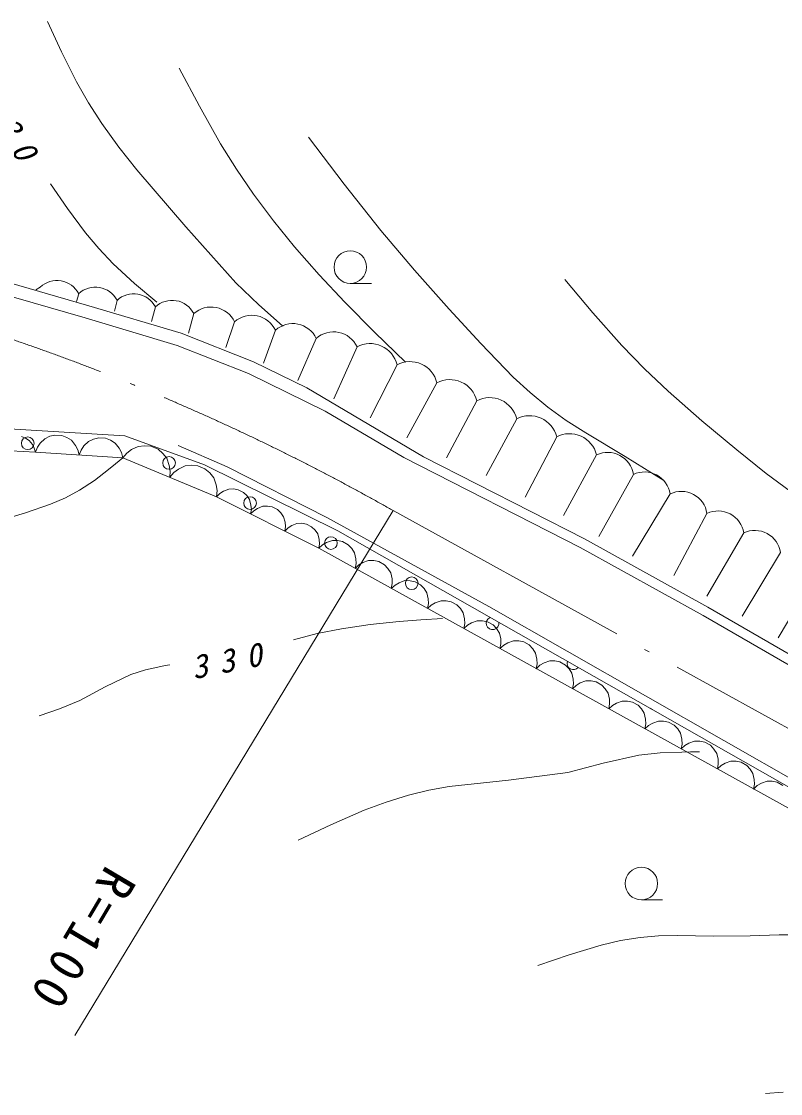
# Model space of a CAD drawing. Units: millimetres, scale not verified. Extents: x 49396 to 689396, y 4676 to 364676.
# Drawn here: x 141172 to 176859, y 238182 to 288577 of the extents above; entities that cross this region are included whole.
import ezdxf

# ---------------------------------------------------------------- set-up
doc = ezdxf.new("R2010")
doc.units = ezdxf.units.MM
doc.header["$LTSCALE"] = 1000
doc.linetypes.add('LONG_DASHED_DOTTED', pattern=[15.25, 12, -1.5, 0.25, -1.5])
doc.layers.add('S-SUV', color=7, linetype='Continuous', lineweight=13)
doc.styles.add('ＭＳ ゴシック', font='')
doc.styles.get('ＭＳ ゴシック').set_extended_font_data('MS Gothic')

msp = doc.modelspace()

# ---------------------------------------------------------------- linework, layer by layer
at = {"layer": 'S-SUV'}
for p, q in [((142401, 288577), (143049, 287145)), ((143049, 287145), (143754, 285732)), ((148594, 286388), (149536, 284591)), ((143754, 285732), (144322, 284747)), ((144322, 284747), (144948, 283783)), ((149536, 284591), (150531, 282825)), ((144948, 283783), (145751, 282671)), ((150531, 282825), (151278, 281632)), ((154663, 283135), (156337, 280927)), ((145751, 282671), (146601, 281597)), ((146601, 281597), (148902, 278925)), ((151278, 281632), (152081, 280463)), ((142538, 280947), (143333, 279782)), ((156337, 280927), (158062, 278751)), ((152081, 280463), (153022, 279206)), ((143333, 279782), (144183, 278642)), ((153022, 279206), (154011, 277986)), ((148902, 278925), (151256, 276283)), ((158062, 278751), (159644, 276887)), ((144183, 278642), (144806, 277900)), ((135570, 277741), (144337, 275216)), ((144806, 277900), (145480, 277191)), ((154011, 277986), (155167, 276661)), ((145480, 277191), (146488, 276266)), ((159644, 276887), (161281, 275052)), ((144168, 274640), (137383, 276594)), ((146488, 276266), (147544, 275374)), ((151256, 276283), (152332, 275256)), ((155167, 276661), (156367, 275376)), ((156633, 276265), (157628, 276265)), ((166717, 276448), (168034, 274875)), ((142059, 276090), (141856, 275958)), ((143863, 275779), (143768, 275420)), ((144337, 275216), (148685, 273917)), ((145666, 275467), (145539, 274962)), ((152332, 275256), (153451, 274271)), ((156367, 275376), (157783, 273954)), ((147469, 275156), (147291, 274465)), ((149272, 274845), (149023, 273927)), ((161281, 275052), (162766, 273433)), ((168034, 274875), (169401, 273337)), ((148488, 273350), (144168, 274640)), ((151192, 274455), (150775, 273250)), ((153451, 274271), (153459, 274264)), ((153459, 274264), (153474, 274251)), ((148685, 273917), (152086, 272572)), ((153111, 274066), (152547, 272514)), ((155031, 273677), (154159, 271698)), ((157783, 273954), (159229, 272562)), ((151843, 272022), (148488, 273350)), ((156951, 273288), (155851, 270842)), ((162766, 273433), (164296, 271855)), ((169401, 273337), (170468, 272244)), ((152086, 272572), (154583, 271349)), ((158828, 272440), (157565, 269937)), ((170468, 272244), (171578, 271193)), ((155457, 270252), (151843, 272022)), ((164296, 271855), (165081, 271129)), ((154583, 271349), (160078, 268106)), ((160704, 271593), (159297, 269002)), ((165081, 271129), (165911, 270445)), ((171578, 271193), (173163, 269798)), ((162581, 270745), (161148, 268066)), ((159144, 268077), (155457, 270252)), ((165911, 270445), (166785, 269820)), ((164457, 269898), (163019, 267230)), ((166785, 269820), (167704, 269239)), ((173163, 269798), (174797, 268440)), ((137995, 269576), (146036, 269098)), ((142749, 269137), (142502, 269075)), ((143067, 269117), (142749, 269137)), ((143304, 269025), (143067, 269117)), ((167704, 269239), (169547, 268132)), ((141361, 268987), (141171, 269060)), ((141536, 268877), (141361, 268987)), ((141686, 268687), (141536, 268877)), ((141775, 268520), (141686, 268687)), ((142054, 268752), (141923, 268559)), ((142268, 268965), (142054, 268752)), ((142502, 269075), (142268, 268965)), ((143523, 268887), (143304, 269025)), ((143709, 268648), (143523, 268887)), ((143820, 268440), (143709, 268648)), ((144110, 268623), (143979, 268430)), ((144324, 268837), (144110, 268623)), ((144558, 268946), (144324, 268837)), ((144805, 269008), (144558, 268946)), ((145123, 268988), (144805, 269008)), ((145360, 268896), (145123, 268988)), ((145579, 268759), (145360, 268896)), ((145765, 268520), (145579, 268759)), ((146036, 269098), (149781, 267740)), ((146961, 268633), (146664, 268602)), ((147254, 268608), (146961, 268633)), ((147596, 268466), (147254, 268608)), ((148546, 268648), (150841, 267638)), ((166334, 269050), (164851, 266215)), ((141826, 268327), (138533, 268522)), ((141826, 268327), (141775, 268520)), ((141923, 268559), (141826, 268327)), ((145938, 268070), (141826, 268327)), ((143882, 268199), (143820, 268440)), ((143979, 268430), (143882, 268199)), ((145876, 268312), (145765, 268520)), ((145938, 268070), (145876, 268312)), ((146132, 268287), (145938, 268070)), ((146348, 268449), (146132, 268287)), ((146664, 268602), (146348, 268449)), ((147820, 268275), (147596, 268466)), ((148007, 268042), (147820, 268275)), ((160078, 268106), (167645, 264254)), ((168211, 268203), (166662, 265359)), ((169547, 268132), (171366, 266994)), ((174797, 268440), (176183, 267334)), ((145266, 267513), (145599, 267787)), ((145599, 267787), (145938, 268070)), ((150344, 266235), (145938, 268070)), ((148121, 267710), (148007, 268042)), ((148164, 267440), (148121, 267710)), ((148867, 267684), (148551, 267531)), ((149164, 267715), (148867, 267684)), ((149457, 267690), (149164, 267715)), ((149799, 267548), (149457, 267690)), ((149781, 267740), (156049, 264636)), ((150841, 267638), (155522, 265252)), ((167433, 263857), (159144, 268077)), ((144601, 267002), (145266, 267513)), ((148141, 267153), (148164, 267440)), ((148335, 267369), (148141, 267153)), ((148551, 267531), (148335, 267369)), ((150023, 267357), (149799, 267548)), ((150210, 267124), (150023, 267357)), ((150324, 266792), (150210, 267124)), ((169940, 267286), (168315, 264363)), ((176183, 267334), (177611, 266272)), ((143906, 266544), (144601, 267002)), ((150367, 266522), (150324, 266792)), ((150917, 266594), (150672, 266497)), ((151142, 266602), (150917, 266594)), ((151360, 266567), (151142, 266602)), ((142543, 265889), (143239, 266190)), ((143239, 266190), (143906, 266544)), ((150344, 266235), (150367, 266522)), ((150501, 266387), (150344, 266235)), ((155153, 263812), (150344, 266235)), ((150672, 266497), (150501, 266387)), ((151609, 266442), (151360, 266567)), ((151767, 266287), (151609, 266442)), ((151895, 266102), (151767, 266287)), ((151962, 265846), (151895, 266102)), ((171670, 266370), (169891, 263450)), ((141356, 265477), (142543, 265889)), ((158647, 265583), (143675, 240908)), ((151947, 265427), (151980, 265642)), ((151980, 265642), (151962, 265846)), ((152275, 265689), (152104, 265579)), ((152520, 265787), (152275, 265689)), ((152745, 265794), (152520, 265787)), ((152964, 265759), (152745, 265794)), ((153212, 265634), (152964, 265759)), ((153370, 265479), (153212, 265634)), ((140159, 265125), (141356, 265477)), ((152104, 265579), (151947, 265427)), ((153498, 265294), (153370, 265479)), ((153566, 265039), (153498, 265294)), ((155522, 265252), (163140, 261075)), ((173399, 265453), (171842, 262535)), ((153550, 264619), (153583, 264834)), ((153707, 264771), (153550, 264619)), ((153583, 264834), (153566, 265039)), ((153878, 264881), (153707, 264771)), ((154123, 264979), (153878, 264881)), ((154348, 264986), (154123, 264979)), ((154567, 264951), (154348, 264986)), ((154815, 264826), (154567, 264951)), ((154973, 264671), (154815, 264826)), ((155101, 264486), (154973, 264671)), ((156049, 264636), (179437, 251345)), ((155169, 264231), (155101, 264486)), ((155186, 264026), (155169, 264231)), ((155520, 264082), (155330, 263970)), ((155790, 264177), (155520, 264082)), ((156034, 264175), (155790, 264177)), ((156269, 264128), (156034, 264175)), ((156533, 263982), (156269, 264128)), ((167645, 264254), (173444, 261041)), ((175129, 264536), (173395, 261559)), ((155153, 263812), (155186, 264026)), ((155330, 263970), (155153, 263812)), ((178996, 250611), (155153, 263812)), ((156698, 263808), (156533, 263982)), ((156829, 263602), (156698, 263808)), ((156891, 263322), (156829, 263602)), ((173222, 260649), (167433, 263857)), ((176858, 263620), (175047, 260624)), ((156857, 262869), (156901, 263100)), ((156901, 263100), (156891, 263322)), ((157223, 263139), (157033, 263027)), ((157493, 263234), (157223, 263139)), ((157737, 263232), (157493, 263234)), ((157972, 263186), (157737, 263232)), ((158236, 263039), (157972, 263186)), ((157033, 263027), (156857, 262869)), ((158401, 262865), (158236, 263039)), ((158532, 262659), (158401, 262865)), ((158594, 262380), (158532, 262659)), ((178588, 262703), (176739, 259608)), ((158560, 261926), (158604, 262157)), ((158736, 262084), (158560, 261926)), ((158604, 262157), (158594, 262380)), ((158926, 262196), (158736, 262084)), ((159196, 262291), (158926, 262196)), ((159440, 262290), (159196, 262291)), ((159675, 262243), (159440, 262290)), ((159939, 262096), (159675, 262243)), ((160104, 261922), (159939, 262096)), ((160235, 261716), (160104, 261922)), ((160297, 261437), (160235, 261716)), ((160263, 260983), (160307, 261214)), ((160439, 261141), (160263, 260983)), ((160307, 261214), (160297, 261437)), ((160629, 261253), (160439, 261141)), ((160899, 261348), (160629, 261253)), ((161143, 261347), (160899, 261348)), ((161378, 261300), (161143, 261347)), ((161642, 261154), (161378, 261300)), ((161807, 260979), (161642, 261154)), ((163140, 261075), (177872, 252677)), ((161938, 260773), (161807, 260979)), ((162000, 260494), (161938, 260773)), ((178385, 257662), (173222, 260649)), ((173444, 261041), (181001, 256669)), ((156221, 260034), (157572, 260231)), ((157572, 260231), (158936, 260369)), ((158936, 260369), (159946, 260447)), ((159946, 260447), (160959, 260515)), ((161966, 260040), (162010, 260271)), ((162142, 260198), (161966, 260040)), ((162010, 260271), (162000, 260494)), ((162332, 260310), (162142, 260198)), ((162602, 260405), (162332, 260310)), ((162846, 260404), (162602, 260405)), ((163081, 260357), (162846, 260404)), ((163345, 260211), (163081, 260357)), ((163510, 260036), (163345, 260211)), ((153963, 259512), (155081, 259802)), ((155081, 259802), (156221, 260034)), ((163641, 259830), (163510, 260036)), ((163703, 259551), (163641, 259830)), ((163713, 259328), (163703, 259551)), ((163669, 259097), (163713, 259328)), ((163845, 259255), (163669, 259097)), ((164035, 259367), (163845, 259255)), ((164305, 259462), (164035, 259367)), ((164549, 259461), (164305, 259462)), ((164784, 259414), (164549, 259461)), ((165048, 259268), (164784, 259414)), ((165213, 259093), (165048, 259268)), ((165344, 258887), (165213, 259093)), ((165406, 258608), (165344, 258887)), ((165416, 258385), (165406, 258608)), ((146317, 257884), (147003, 258098)), ((147003, 258098), (147719, 258259)), ((147719, 258259), (147935, 258298)), ((147935, 258298), (148152, 258334)), ((165372, 258154), (165416, 258385)), ((165548, 258312), (165372, 258154)), ((165738, 258424), (165548, 258312)), ((166008, 258519), (165738, 258424)), ((166252, 258518), (166008, 258519)), ((166487, 258471), (166252, 258518)), ((166751, 258325), (166487, 258471)), ((166916, 258150), (166751, 258325)), ((167047, 257944), (166916, 258150)), ((145102, 257297), (146317, 257884)), ((167109, 257665), (167047, 257944)), ((167119, 257442), (167109, 257665)), ((167711, 257576), (167441, 257481)), ((167955, 257575), (167711, 257576)), ((168190, 257528), (167955, 257575)), ((168454, 257382), (168190, 257528)), ((143910, 256655), (145102, 257297)), ((167075, 257211), (167119, 257442)), ((167251, 257369), (167075, 257211)), ((167441, 257481), (167251, 257369)), ((168619, 257207), (168454, 257382)), ((168750, 257001), (168619, 257207)), ((142967, 256270), (143910, 256655)), ((168812, 256722), (168750, 257001)), ((168822, 256499), (168812, 256722)), ((169144, 256538), (168954, 256426)), ((169414, 256634), (169144, 256538)), ((169658, 256632), (169414, 256634)), ((169893, 256585), (169658, 256632)), ((170157, 256439), (169893, 256585)), ((142009, 255943), (142967, 256270)), ((168778, 256268), (168822, 256499)), ((168954, 256426), (168778, 256268)), ((170322, 256264), (170157, 256439)), ((170453, 256058), (170322, 256264)), ((170515, 255779), (170453, 256058)), ((170481, 255325), (170525, 255556)), ((170525, 255556), (170515, 255779)), ((170847, 255595), (170657, 255483)), ((171117, 255691), (170847, 255595)), ((171361, 255689), (171117, 255691)), ((171596, 255642), (171361, 255689)), ((171860, 255496), (171596, 255642)), ((170657, 255483), (170481, 255325)), ((172025, 255321), (171860, 255496)), ((172156, 255115), (172025, 255321)), ((172218, 254836), (172156, 255115)), ((172184, 254382), (172228, 254613)), ((172360, 254540), (172184, 254382)), ((172228, 254613), (172218, 254836)), ((172550, 254652), (172360, 254540)), ((172820, 254748), (172550, 254652)), ((173064, 254746), (172820, 254748)), ((173299, 254699), (173064, 254746)), ((173563, 254553), (173299, 254699)), ((173728, 254378), (173563, 254553)), ((168514, 253710), (170192, 254094)), ((170192, 254094), (171195, 254194)), ((171195, 254194), (172218, 254236)), ((172218, 254236), (172631, 254243)), ((172631, 254243), (173045, 254249)), ((173859, 254172), (173728, 254378)), ((173921, 253893), (173859, 254172)), ((166854, 253269), (168514, 253710)), ((173887, 253439), (173931, 253671)), ((174063, 253597), (173887, 253439)), ((173931, 253671), (173921, 253893)), ((174253, 253709), (174063, 253597)), ((174523, 253805), (174253, 253709)), ((174767, 253803), (174523, 253805)), ((175002, 253756), (174767, 253803)), ((175266, 253610), (175002, 253756)), ((175431, 253435), (175266, 253610)), ((164070, 252917), (166854, 253269)), ((175562, 253230), (175431, 253435)), ((175624, 252950), (175562, 253230)), ((160316, 252448), (161278, 252623)), ((161278, 252623), (164070, 252917)), ((175590, 252496), (175634, 252728)), ((175766, 252655), (175590, 252496)), ((175634, 252728), (175624, 252950)), ((175956, 252766), (175766, 252655)), ((176226, 252862), (175956, 252766)), ((176470, 252860), (176226, 252862)), ((176705, 252813), (176470, 252860)), ((176969, 252667), (176705, 252813)), ((158313, 251885), (159375, 252215)), ((159375, 252215), (160316, 252448)), ((155713, 250820), (157281, 251501)), ((157281, 251501), (158313, 251885)), ((154180, 250088), (155713, 250820)), ((170316, 247290), (171311, 247290)), ((169329, 245369), (170253, 245524)), ((170253, 245524), (171115, 245598)), ((171115, 245598), (171992, 245613)), ((171992, 245613), (173715, 245573)), ((173715, 245573), (175435, 245593)), ((175435, 245593), (176800, 245646)), ((176800, 245646), (178167, 245640)), ((166918, 244708), (168424, 245157)), ((168424, 245157), (169329, 245369)), ((165442, 244207), (166918, 244708)), ((176150, 238182), (176980, 238244))]:
    msp.add_line(p, q, dxfattribs=at)
at = {"layer": 'S-SUV', "linetype": 'LONG_DASHED_DOTTED'}
msp.add_line((158647, 265583), (187772, 249517), dxfattribs=at)
at = {"layer": 'S-SUV'}
for centre, radius in [((156633, 277030), 765), ((141471, 268750), 298), ((148115, 267824), 298), ((151917, 265940), 298), ((155718, 264056), 298), ((159519, 262172), 298), ((170316, 248055), 765)]:
    msp.add_circle(centre, radius, dxfattribs=at)
at = {"layer": 'S-SUV', "linetype": 'LONG_DASHED_DOTTED'}
msp.add_arc((106679, 173887), 105399, 60.45852, 79.40257, dxfattribs=at)
at = {"layer": 'S-SUV'}
for centre, radius, start, end in [((142844, 275258), 1144, 27.0737, 133.3339), ((144647, 274947), 1144, 27.0737, 133.3339), ((146450, 274635), 1144, 27.0737, 133.3339), ((148254, 274324), 1144, 27.0737, 133.3339), ((150086, 273930), 1224, 25.4111, 131.6714), ((152006, 273541), 1224, 25.4111, 131.6714), ((153925, 273152), 1224, 25.4111, 131.6714), ((155845, 272763), 1224, 25.4111, 131.6714), ((157556, 272126), 1310, 13.8881, 117.5028), ((159433, 271279), 1310, 13.8881, 117.5028), ((161309, 270431), 1310, 13.8881, 117.5028), ((163186, 269584), 1310, 13.8881, 117.5028), ((165062, 268736), 1310, 13.8881, 117.5028), ((166939, 267889), 1310, 13.8881, 117.5028), ((168732, 267096), 1223, 8.9463, 115.2065), ((170461, 266179), 1223, 8.9463, 115.2065), ((172191, 265263), 1223, 8.9463, 115.2065), ((173920, 264346), 1223, 8.9463, 115.2065), ((175650, 263429), 1223, 8.9463, 115.2065), ((163320, 260287), 298, 111.3986, 9.3833), ((167122, 258403), 298, 160.4532, 320.3286), ((170923, 256519), 298, 228.5317, 252.2502)]:
    msp.add_arc(centre, radius, start, end, dxfattribs=at)

# ---------------------------------------------------------------- texts
at = {"layer": 'S-SUV', "attachment_point": 7, "style": 'ＭＳ ゴシック'}
for s, insert, char_height, rotation in [('\\T1.73;\\Q15;330', (139232, 284723), 1100, 302.5), ('\\T1.73;\\Q15;330', (149282, 257636), 1100, 11.4), ('\\T1.3;R=100', (145151, 248998), 1686, 239.4)]:
    msp.add_mtext(s, dxfattribs=dict(at, insert=insert, char_height=char_height, rotation=rotation))

doc.saveas('drawing.dxf')
